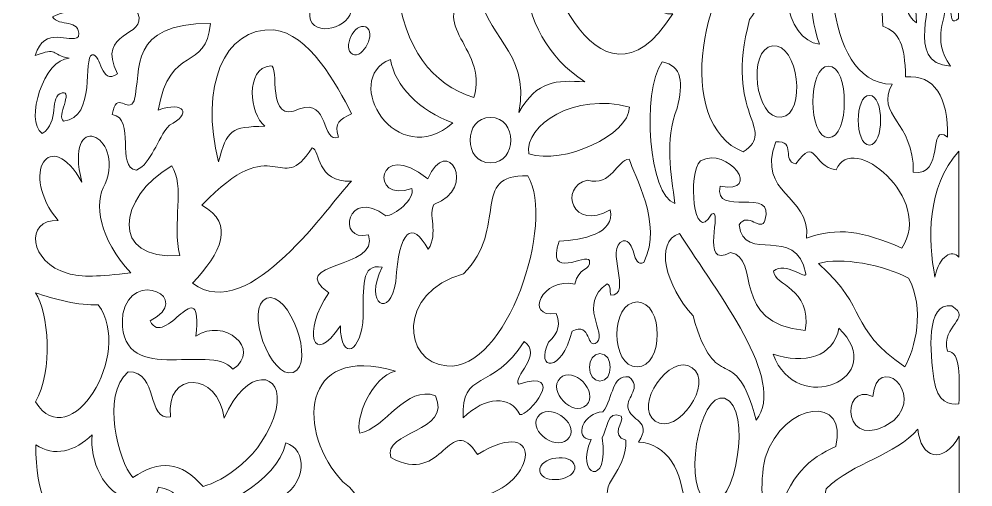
# Model space of a CAD drawing. Header units: centimetres. Extents: x -86 to 85, y -102 to 102.
# Drawn here: x 2.1 to 84.6, y -10.2 to 30.2 of the extents above; entities that cross this region are included whole.
import ezdxf

# ---------------------------------------------------------------- set-up
doc = ezdxf.new("R2010")
doc.units = ezdxf.units.CM
doc.header["$MEASUREMENT"] = 0
doc.layers.add('layer 1', color=7, linetype='Continuous')

msp = doc.modelspace()

# ---------------------------------------------------------------- linework, layer by layer
at = {"layer": 'layer 1', "color": 250, "lineweight": 9}
for points, knots in [([(50.28266, 53.80515), (55.2512, 54.17383), (56.05358, 44.41773), (54.3157, 41.37988), (54.3157, 41.37988), (52.8951, 36.48568), (56.39216, 30.33102), (58.63702, 30.69234), (58.63702, 30.69234), (52.07025, 20.25793), (46.4762, 36.24179), (46.8195, 39.38532), (46.8195, 39.38532), (47.65514, 40.15878), (48.71774, 36.00055), (50.93627, 36.58911), (50.93627, 36.58911), (50.78711, 42.96058), (47.47079, 49.06118), (50.28266, 53.80515)], [0, 0, 0, 0, 0.16666667, 0.16666667, 0.16666667, 0.16666667, 0.33333333, 0.33333333, 0.33333333, 0.33333333, 0.5, 0.5, 0.5, 0.5, 0.66666667, 0.66666667, 0.66666667, 0.66666667, 1, 1, 1, 1]), ([(83.33075, 46.34449), (83.33075, 46.34449), (83.35996, 30.28288), (83.35996, 30.28288), (83.35996, 30.28288), (82.28325, 29.30427), (83.01241, 32.08058), (82.2972, 32.1218), (82.2972, 32.1218), (82.37586, 30.18308), (80.93179, 28.65561), (82.65874, 26.16064), (82.65874, 26.16064), (78.54646, 26.41253), (81.55088, 32.17743), (80.4445, 32.51721), (80.4445, 32.51721), (79.65165, 32.49917), (79.59981, 31.44066), (79.70908, 29.9116), (79.70908, 29.9116), (76.48986, 32.46878), (82.46254, 38.57927), (80.55092, 40.39827), (80.55092, 40.39827), (79.89548, 40.57519), (78.64769, 37.98284), (78.23795, 35.26554), (78.23795, 35.26554), (75.15446, 39.01491), (80.03867, 41.52485), (80.07646, 44.07833), (80.07646, 44.07833), (78.80926, 48.99751), (82.76909, 48.874), (83.33075, 46.34449)], [0, 0, 0, 0, 0.1, 0.1, 0.1, 0.1, 0.2, 0.2, 0.2, 0.2, 0.3, 0.3, 0.3, 0.3, 0.4, 0.4, 0.4, 0.4, 0.5, 0.5, 0.5, 0.5, 0.6, 0.6, 0.6, 0.6, 0.7, 0.7, 0.7, 0.7, 0.8, 0.8, 0.8, 0.8, 1, 1, 1, 1]), ([(40.99021, 41.8584), (43.69675, 40.23318), (42.5874, 38.83219), (42.2251, 35.8321), (42.2251, 35.8321), (43.84297, 37.88792), (45.90128, 35.68771), (45.88993, 33.71455), (45.88993, 33.71455), (46.12605, 30.22537), (47.77014, 26.91998), (51.03833, 24.82569), (51.03833, 24.82569), (48.5634, 24.91912), (46.94971, 24.99586), (45.33231, 22.15032), (45.33231, 22.15032), (46.38079, 27.67506), (42.1693, 28.62521), (41.87041, 33.12092), (41.87041, 33.12092), (36.5499, 30.14111), (42.84986, 27.88213), (41.43871, 23.45081), (41.43871, 23.45081), (37.86628, 24.56887), (35.40892, 27.67451), (34.79892, 33.06972), (34.79892, 33.06972), (38.94549, 32.02169), (40.99495, 37.36208), (40.99021, 41.8584)], [0, 0, 0, 0, 0.11111111, 0.11111111, 0.11111111, 0.11111111, 0.22222222, 0.22222222, 0.22222222, 0.22222222, 0.33333333, 0.33333333, 0.33333333, 0.33333333, 0.44444444, 0.44444444, 0.44444444, 0.44444444, 0.55555556, 0.55555556, 0.55555556, 0.55555556, 0.66666667, 0.66666667, 0.66666667, 0.66666667, 0.77777778, 0.77777778, 0.77777778, 0.77777778, 1, 1, 1, 1]), ([(73.20265, 39.68712), (73.80401, 38.19214), (76.03939, 38.05881), (75.00676, 35.20214), (75.00676, 35.20214), (77.08097, 34.27321), (76.51356, 32.90853), (76.81762, 29.6375), (76.81762, 29.6375), (78.23505, 29.06212), (78.72271, 28.04206), (78.76569, 25.24332), (78.76569, 25.24332), (81.29485, 25.45339), (82.46666, 23.50563), (82.38555, 20.02651), (82.38555, 20.02651), (80.64681, 21.39322), (82.18193, 16.52645), (79.4408, 16.99494), (79.4408, 16.99494), (79.52544, 21.3888), (76.11805, 21.89394), (77.60328, 24.60342), (77.60328, 24.60342), (71.27129, 24.7006), (71.8982, 38.10932), (73.20265, 39.68712)], [0, 0, 0, 0, 0.125, 0.125, 0.125, 0.125, 0.25, 0.25, 0.25, 0.25, 0.375, 0.375, 0.375, 0.375, 0.5, 0.5, 0.5, 0.5, 0.625, 0.625, 0.625, 0.625, 0.75, 0.75, 0.75, 0.75, 1, 1, 1, 1]), ([(66.78745, 38.00878), (60.89776, 34.08232), (58.70769, 21.12504), (64.74068, 18.75241), (64.74068, 18.75241), (67.73075, 20.78165), (63.01422, 21.78816), (65.2837, 30.19762), (65.2837, 30.19762), (66.64351, 32.05994), (68.0413, 35.79568), (66.78745, 38.00878)], [0, 0, 0, 0, 0.25, 0.25, 0.25, 0.25, 0.5, 0.5, 0.5, 0.5, 1, 1, 1, 1]), ([(70.56637, 36.77002), (67.04632, 34.73188), (68.41857, 28.34931), (71.31703, 28.06398), (71.31703, 28.06398), (70.26138, 31.27926), (70.48688, 33.98609), (70.56637, 36.77002)], [0, 0, 0, 0, 0.33333333, 0.33333333, 0.33333333, 0.33333333, 1, 1, 1, 1]), ([(30.75371, 31.43964), (31.36173, 29.80939), (27.93419, 28.53098), (27.32609, 30.16125), (27.32609, 30.16125), (26.71803, 31.79152), (30.14569, 33.06993), (30.75371, 31.43964)], [0, 0, 0, 0, 0.33333333, 0.33333333, 0.33333333, 0.33333333, 1, 1, 1, 1]), ([(12.40304, 30.75141), (11.85613, 32.16158), (6.3903, 31.14112), (5.0306, 30.44771), (5.0306, 30.44771), (5.56848, 29.51013), (7.42579, 30.36699), (7.27753, 28.7433), (7.27753, 28.7433), (6.48621, 28.0118), (4.33959, 29.82795), (3.51833, 27.0833), (3.51833, 27.0833), (5.51008, 27.84587), (4.81525, 27.1635), (6.45073, 26.85401), (6.45073, 26.85401), (4.31318, 26.82589), (2.58174, 21.46507), (4.11091, 20.33006), (4.11091, 20.33006), (5.68936, 21.28997), (4.66537, 23.63603), (5.86495, 23.84853), (5.86495, 23.84853), (6.81858, 24.05958), (5.34814, 21.79522), (5.96407, 21.41966), (5.96407, 21.41966), (8.85424, 21.71412), (7.60367, 26.89422), (8.45244, 27.16209), (8.45244, 27.16209), (9.26963, 27.22319), (9.13762, 24.45168), (10.6299, 25.51551), (10.6299, 25.51551), (8.73027, 29.33293), (13.23752, 28.59979), (12.40304, 30.75141)], [0, 0, 0, 0, 0.09090909, 0.09090909, 0.09090909, 0.09090909, 0.18181818, 0.18181818, 0.18181818, 0.18181818, 0.27272727, 0.27272727, 0.27272727, 0.27272727, 0.36363636, 0.36363636, 0.36363636, 0.36363636, 0.45454545, 0.45454545, 0.45454545, 0.45454545, 0.54545455, 0.54545455, 0.54545455, 0.54545455, 0.63636364, 0.63636364, 0.63636364, 0.63636364, 0.72727273, 0.72727273, 0.72727273, 0.72727273, 0.81818182, 0.81818182, 0.81818182, 0.81818182, 1, 1, 1, 1]), ([(18.67657, 29.86776), (18.29933, 25.62415), (15.16222, 28.16853), (14.15693, 22.36905), (14.15693, 22.36905), (16.42856, 23.16446), (17.09895, 22.05807), (15.12426, 21.05253), (15.12426, 21.05253), (14.02283, 19.87982), (13.60425, 17.74412), (12.26586, 17.17622), (12.26586, 17.17622), (10.45286, 17.3885), (12.26492, 21.65098), (10.18339, 21.97513), (10.18339, 21.97513), (10.50286, 24.1879), (11.57679, 21.99602), (12.07235, 23.17078), (12.07235, 23.17078), (12.77708, 25.94431), (11.45497, 29.85099), (18.67657, 29.86776)], [0, 0, 0, 0, 0.14285714, 0.14285714, 0.14285714, 0.14285714, 0.28571429, 0.28571429, 0.28571429, 0.28571429, 0.42857143, 0.42857143, 0.42857143, 0.42857143, 0.57142857, 0.57142857, 0.57142857, 0.57142857, 0.71428571, 0.71428571, 0.71428571, 0.71428571, 1, 1, 1, 1]), ([(32.09798, 29.56021), (33.03956, 29.10096), (31.89361, 26.75083), (30.95194, 27.20991), (30.95194, 27.20991), (30.01034, 27.66917), (31.15631, 30.0193), (32.09798, 29.56021)], [0, 0, 0, 0, 0.33333333, 0.33333333, 0.33333333, 0.33333333, 1, 1, 1, 1]), ([(23.36434, 20.9699), (22.06733, 22.04885), (21.63114, 25.9517), (23.8724, 26.21002), (23.8724, 26.21002), (24.73272, 26.31859), (23.36434, 20.9699), (26.37822, 22.47634), (26.37822, 22.47634), (28.95085, 23.41184), (28.26593, 19.41089), (29.73601, 20.02063), (29.73601, 20.02063), (29.33097, 21.31944), (29.85841, 21.56034), (30.88034, 22.03083), (30.88034, 22.03083), (29.58095, 24.62124), (27.16894, 28.99331), (24.14804, 29.31724), (24.14804, 29.31724), (19.81923, 29.5433), (17.74539, 24.4114), (19.36809, 17.87614), (19.36809, 17.87614), (20.12176, 20.69586), (20.45131, 20.90658), (23.36434, 20.9699)], [0, 0, 0, 0, 0.125, 0.125, 0.125, 0.125, 0.25, 0.25, 0.25, 0.25, 0.375, 0.375, 0.375, 0.375, 0.5, 0.5, 0.5, 0.5, 0.625, 0.625, 0.625, 0.625, 0.75, 0.75, 0.75, 0.75, 1, 1, 1, 1]), ([(67.27152, 27.92174), (69.50387, 28.19367), (70.25463, 22.02955), (68.02229, 21.7577), (68.02229, 21.7577), (65.78995, 21.48577), (65.03915, 27.64988), (67.27152, 27.92174)], [0, 0, 0, 0, 0.33333333, 0.33333333, 0.33333333, 0.33333333, 1, 1, 1, 1]), ([(34.23034, 26.75064), (29.89181, 25.0317), (34.7512, 16.98238), (39.63975, 21.25229), (39.63975, 21.25229), (36.71534, 22.31583), (34.6249, 24.46358), (34.23034, 26.75064)], [0, 0, 0, 0, 0.33333333, 0.33333333, 0.33333333, 0.33333333, 1, 1, 1, 1]), ([(57.72782, 26.54648), (55.90866, 23.86225), (56.58648, 14.98713), (58.81013, 14.29213), (58.81013, 14.29213), (58.54792, 16.90125), (57.88154, 19.66345), (59.02923, 22.53491), (59.02923, 22.53491), (59.5601, 24.7391), (59.48843, 26.18145), (57.72782, 26.54648)], [0, 0, 0, 0, 0.25, 0.25, 0.25, 0.25, 0.5, 0.5, 0.5, 0.5, 1, 1, 1, 1]), ([(72.12217, 26.18316), (73.92768, 26.18316), (73.92767, 19.97354), (72.12217, 19.97354), (72.12217, 19.97354), (70.31665, 19.97354), (70.31663, 26.18316), (72.12217, 26.18316)], [0, 0, 0, 0, 0.33333333, 0.33333333, 0.33333333, 0.33333333, 1, 1, 1, 1]), ([(54.90638, 22.61839), (54.83735, 20.17768), (49.19454, 17.60211), (46.19433, 18.59121), (46.19433, 18.59121), (45.81833, 21.04571), (50.14303, 23.9414), (54.90638, 22.61839)], [0, 0, 0, 0, 0.33333333, 0.33333333, 0.33333333, 0.33333333, 1, 1, 1, 1]), ([(75.64617, 23.63985), (76.93665, 23.63985), (76.93664, 19.34285), (75.64617, 19.34285), (75.64617, 19.34285), (74.35569, 19.34285), (74.35568, 23.63985), (75.64617, 23.63985)], [0, 0, 0, 0, 0.33333333, 0.33333333, 0.33333333, 0.33333333, 1, 1, 1, 1]), ([(5.50805, 12.81099), (2.12719, 16.86891), (4.8042, 21.08256), (7.56397, 16.12388), (7.56397, 16.12388), (5.93083, 22.47267), (11.28366, 20.32252), (9.57569, 15.97214), (9.57569, 15.97214), (8.51759, 14.29745), (9.08684, 11.24065), (11.78353, 8.27038), (11.78353, 8.27038), (9.0364, 7.97844), (7.56742, 7.85201), (6.2958, 8.25115), (6.2958, 8.25115), (3.0801, 9.1025), (2.52006, 12.94859), (5.50805, 12.81099)], [0, 0, 0, 0, 0.16666667, 0.16666667, 0.16666667, 0.16666667, 0.33333333, 0.33333333, 0.33333333, 0.33333333, 0.5, 0.5, 0.5, 0.5, 0.66666667, 0.66666667, 0.66666667, 0.66666667, 1, 1, 1, 1]), ([(42.88202, 21.73394), (45.22906, 21.73394), (45.22903, 17.79443), (42.88202, 17.79443), (42.88202, 17.79443), (40.535, 17.79443), (40.53497, 21.73394), (42.88202, 21.73394)], [0, 0, 0, 0, 0.33333333, 0.33333333, 0.33333333, 0.33333333, 1, 1, 1, 1]), ([(17.12793, 7.3751), (19.57369, 10.0639), (20.858, 12.46232), (17.93211, 14.13486), (17.93211, 14.13486), (24.38387, 20.92191), (24.62586, 14.64139), (27.4608, 19.10629), (27.4608, 19.10629), (28.17698, 18.89707), (27.79795, 16.114), (30.86142, 16.20565), (30.86142, 16.20565), (28.98908, 14.36513), (22.06764, 3.71641), (17.12793, 7.3751)], [0, 0, 0, 0, 0.2, 0.2, 0.2, 0.2, 0.4, 0.4, 0.4, 0.4, 0.6, 0.6, 0.6, 0.6, 1, 1, 1, 1]), ([(67.54311, 19.62872), (69.39043, 19.75427), (68.00839, 17.87951), (69.28938, 17.72789), (69.28938, 17.72789), (71.07405, 20.17888), (70.67168, 17.51527), (72.7643, 17.191), (72.7643, 17.191), (74.11018, 20.64499), (81.28009, 14.63588), (78.4478, 10.43233), (78.4478, 10.43233), (74.98095, 11.8917), (72.94681, 12.26634), (70.21945, 11.28648), (70.21945, 11.28648), (70.52314, 15.17763), (65.87276, 14.96885), (67.54311, 19.62872)], [0, 0, 0, 0, 0.16666667, 0.16666667, 0.16666667, 0.16666667, 0.33333333, 0.33333333, 0.33333333, 0.33333333, 0.5, 0.5, 0.5, 0.5, 0.66666667, 0.66666667, 0.66666667, 0.66666667, 1, 1, 1, 1]), ([(38.00033, 14.20633), (41.80477, 15.59596), (39.16144, 20.3971), (37.45318, 16.41678), (37.45318, 16.41678), (33.06391, 20.05387), (32.33315, 14.21892), (36.09044, 15.58459), (36.09044, 15.58459), (36.39033, 14.65743), (34.6059, 13.2309), (33.82965, 13.21794), (33.82965, 13.21794), (30.47857, 15.80574), (29.52983, 10.85063), (32.33676, 11.57906), (32.33676, 11.57906), (33.40671, 8.54522), (25.11276, 9.29612), (28.90304, 6.54364), (28.90304, 6.54364), (26.60644, 3.20802), (27.49558, 0.02565), (29.90323, 3.70946), (29.90323, 3.70946), (29.93955, 0.48438), (31.74647, 1.41755), (31.88305, 4.49394), (31.88305, 4.49394), (31.92206, 6.95375), (31.63204, 9.14854), (33.524, 8.77274), (33.524, 8.77274), (31.88695, 5.51118), (34.22589, 4.26471), (34.70095, 7.54433), (34.70095, 7.54433), (34.97999, 11.98964), (36.07361, 12.88831), (37.50965, 10.32603), (37.50965, 10.32603), (38.40241, 11.69632), (37.45976, 13.43605), (38.00033, 14.20633)], [0, 0, 0, 0, 0.08333333, 0.08333333, 0.08333333, 0.08333333, 0.16666667, 0.16666667, 0.16666667, 0.16666667, 0.25, 0.25, 0.25, 0.25, 0.33333333, 0.33333333, 0.33333333, 0.33333333, 0.41666667, 0.41666667, 0.41666667, 0.41666667, 0.5, 0.5, 0.5, 0.5, 0.58333333, 0.58333333, 0.58333333, 0.58333333, 0.66666667, 0.66666667, 0.66666667, 0.66666667, 0.75, 0.75, 0.75, 0.75, 0.83333333, 0.83333333, 0.83333333, 0.83333333, 1, 1, 1, 1]), ([(61.05042, 17.96453), (59.89837, 17.02115), (60.44417, 10.53306), (61.9861, 13.34873), (61.9861, 13.34873), (63.08922, 14.06634), (60.8586, 8.5253), (63.64021, 10.03518), (63.64021, 10.03518), (66.34043, 9.54314), (63.51425, 3.86247), (70.10539, 3.30728), (70.10539, 3.30728), (70.64867, 7.01613), (67.39029, 7.17327), (67.36493, 8.42549), (67.36493, 8.42549), (68.35949, 9.30295), (70.2471, 7.63199), (70.14191, 8.19555), (70.14191, 8.19555), (69.31656, 12.61773), (64.77067, 8.95222), (64.39208, 12.45077), (64.39208, 12.45077), (65.13856, 13.62166), (66.27693, 11.77358), (66.61026, 12.8181), (66.61026, 12.8181), (67.59511, 15.90426), (62.07516, 12.97659), (62.75635, 15.778), (62.75635, 15.778), (66.47573, 15.06732), (63.41718, 19.28824), (61.05042, 17.96453)], [0, 0, 0, 0, 0.1, 0.1, 0.1, 0.1, 0.2, 0.2, 0.2, 0.2, 0.3, 0.3, 0.3, 0.3, 0.4, 0.4, 0.4, 0.4, 0.5, 0.5, 0.5, 0.5, 0.6, 0.6, 0.6, 0.6, 0.7, 0.7, 0.7, 0.7, 0.8, 0.8, 0.8, 0.8, 1, 1, 1, 1]), ([(83.36998, 18.81061), (83.36998, 18.81061), (83.37659, 9.63294), (83.37659, 9.63294), (83.37659, 9.63294), (82.82492, 10.35579), (81.67504, 9.76628), (81.30977, 7.91898), (81.30977, 7.91898), (80.71216, 11.14229), (80.56472, 15.67391), (83.36998, 18.81061)], [0, 0, 0, 0, 0.25, 0.25, 0.25, 0.25, 0.5, 0.5, 0.5, 0.5, 1, 1, 1, 1]), ([(15.32096, 17.53398), (10.6464, 14.817), (9.92888, 9.32058), (16.01691, 9.78279), (16.01691, 9.78279), (15.33741, 12.52691), (16.51243, 15.86347), (15.32096, 17.53398)], [0, 0, 0, 0, 0.33333333, 0.33333333, 0.33333333, 0.33333333, 1, 1, 1, 1]), ([(54.88394, 18.11997), (55.24324, 16.72405), (57.82082, 12.61906), (56.15097, 9.19219), (56.15097, 9.19219), (55.05489, 8.67843), (55.50319, 11.19828), (54.34938, 11.04474), (54.34938, 11.04474), (52.70109, 10.47084), (55.20575, 6.26353), (53.27666, 6.36247), (53.27666, 6.36247), (53.17625, 6.68888), (53.35984, 7.08396), (52.97545, 7.3417), (52.97545, 7.3417), (50.39756, 5.52538), (52.97956, 3.08824), (52.10328, 2.29552), (52.10328, 2.29552), (51.14408, 1.47575), (51.64385, 4.11955), (49.93297, 3.23145), (49.93297, 3.23145), (49.07027, -0.43727), (46.69458, -0.16646), (47.90548, 2.27667), (47.90548, 2.27667), (48.82887, 3.11716), (48.92626, 3.95441), (48.56575, 4.7545), (48.56575, 4.7545), (45.73643, 4.34273), (47.38628, 7.97244), (50.17568, 7.29905), (50.17568, 7.29905), (50.46088, 8.80756), (51.57698, 8.39029), (51.43757, 9.34499), (51.43757, 9.34499), (51.20724, 10.03723), (47.61885, 7.54683), (48.8265, 11.01989), (48.8265, 11.01989), (50.83901, 11.16498), (53.66177, 11.61476), (53.23772, 13.74832), (53.23772, 13.74832), (49.99738, 11.77481), (48.73799, 15.73545), (51.26708, 16.29399), (51.26708, 16.29399), (53.38484, 15.73906), (53.78455, 18.05167), (54.88394, 18.11997)], [0, 0, 0, 0, 0.06666667, 0.06666667, 0.06666667, 0.06666667, 0.13333333, 0.13333333, 0.13333333, 0.13333333, 0.2, 0.2, 0.2, 0.2, 0.26666667, 0.26666667, 0.26666667, 0.26666667, 0.33333333, 0.33333333, 0.33333333, 0.33333333, 0.4, 0.4, 0.4, 0.4, 0.46666667, 0.46666667, 0.46666667, 0.46666667, 0.53333333, 0.53333333, 0.53333333, 0.53333333, 0.6, 0.6, 0.6, 0.6, 0.66666667, 0.66666667, 0.66666667, 0.66666667, 0.73333333, 0.73333333, 0.73333333, 0.73333333, 0.8, 0.8, 0.8, 0.8, 0.86666667, 0.86666667, 0.86666667, 0.86666667, 1, 1, 1, 1]), ([(46.1052, 16.66476), (48.53706, 12.70401), (44.29953, -0.23664), (39.1213, 0.22362), (39.1213, 0.22362), (35.25317, 0.48715), (34.81316, 6.61817), (40.55416, 8.20299), (40.55416, 8.20299), (44.51797, 12.17715), (41.05729, 16.88381), (46.1052, 16.66476)], [0, 0, 0, 0, 0.25, 0.25, 0.25, 0.25, 0.5, 0.5, 0.5, 0.5, 1, 1, 1, 1]), ([(59.22095, 11.69794), (62.58846, 6.38473), (68.50871, -0.95658), (65.86194, -4.46601), (65.86194, -4.46601), (63.98617, 2.68698), (62.41359, -2.70218), (60.4042, 4.5502), (60.4042, 4.5502), (58.02976, 7.16668), (57.02966, 10.9386), (59.22095, 11.69794)], [0, 0, 0, 0, 0.25, 0.25, 0.25, 0.25, 0.5, 0.5, 0.5, 0.5, 1, 1, 1, 1]), ([(71.25765, 9.07975), (73.07124, 9.71429), (76.98433, 8.9324), (79.03592, 7.83289), (79.03592, 7.83289), (80.44329, 5.1708), (79.62364, 1.72545), (78.69456, 0.13442), (78.69456, 0.13442), (73.67261, 3.6895), (75.70683, 5.0583), (71.25765, 9.07975)], [0, 0, 0, 0, 0.25, 0.25, 0.25, 0.25, 0.5, 0.5, 0.5, 0.5, 1, 1, 1, 1]), ([(17.41304, 2.81334), (19.82715, 4.45786), (23.17014, 1.66784), (20.62105, -0.06304), (20.62105, -0.06304), (18.654, 2.37001), (10.48283, -1.8791), (11.09013, 4.73814), (11.09013, 4.73814), (11.91537, 8.68642), (17.26146, 6.09976), (13.47205, 4.12998), (13.47205, 4.12998), (14.65462, 1.50861), (18.05285, 8.79259), (17.41304, 2.81334)], [0, 0, 0, 0, 0.2, 0.2, 0.2, 0.2, 0.4, 0.4, 0.4, 0.4, 0.6, 0.6, 0.6, 0.6, 1, 1, 1, 1]), ([(23.5355, 6.08393), (25.49112, 6.78294), (27.78343, 0.37031), (25.82796, -0.32865), (25.82796, -0.32865), (23.87248, -1.02774), (21.58005, 5.38483), (23.5355, 6.08393)], [0, 0, 0, 0, 0.33333333, 0.33333333, 0.33333333, 0.33333333, 1, 1, 1, 1]), ([(3.53327, 6.56225), (4.68153, 4.90961), (5.10968, -0.232), (3.54007, -2.88062), (3.54007, -2.88062), (6.5424, -7.64812), (12.07598, 1.26711), (8.97465, 5.5277), (8.97465, 5.5277), (7.34545, 5.43191), (5.10798, 6.00445), (3.53327, 6.56225)], [0, 0, 0, 0, 0.25, 0.25, 0.25, 0.25, 0.5, 0.5, 0.5, 0.5, 1, 1, 1, 1]), ([(55.55965, 5.76405), (57.88805, 5.76405), (57.88803, 0.15036), (55.55965, 0.15036), (55.55965, 0.15036), (53.23126, 0.15036), (53.23124, 5.76405), (55.55965, 5.76405)], [0, 0, 0, 0, 0.33333333, 0.33333333, 0.33333333, 0.33333333, 1, 1, 1, 1]), ([(82.77639, 5.42239), (84.59498, 4.24832), (81.80578, 3.81529), (82.39739, 1.50759), (82.39739, 1.50759), (83.56772, 1.49131), (83.41062, -0.81096), (83.38573, -3.06128), (83.38573, -3.06128), (82.62906, -3.12226), (81.46255, -3.01249), (81.2182, -0.88763), (81.2182, -0.88763), (80.91124, 1.36194), (80.4753, 5.76511), (82.77639, 5.42239)], [0, 0, 0, 0, 0.2, 0.2, 0.2, 0.2, 0.4, 0.4, 0.4, 0.4, 0.6, 0.6, 0.6, 0.6, 1, 1, 1, 1]), ([(73.00737, 3.5048), (77.42611, -0.80857), (69.34388, -4.28109), (67.31716, 1.237), (67.31716, 1.237), (69.97474, 0.347), (72.58614, 1.0096), (73.00737, 3.5048)], [0, 0, 0, 0, 0.33333333, 0.33333333, 0.33333333, 0.33333333, 1, 1, 1, 1]), ([(34.66812, -0.23266), (32.62873, -0.68407), (31.14482, -4.392), (31.59466, -5.60567), (31.59466, -5.60567), (33.79428, -5.16039), (35.61861, -1.39223), (38.11909, -2.35879), (38.11909, -2.35879), (39.60079, -5.52939), (33.51258, -5.40019), (34.26832, -7.70959), (34.26832, -7.70959), (38.86018, -10.25852), (39.27887, -3.59851), (41.77033, -7.44202), (41.77033, -7.44202), (47.7511, -3.7451), (46.9584, -10.53039), (41.18506, -11.26177), (41.18506, -11.26177), (40.35669, -11.01897), (35.12708, -10.69011), (35.61401, -15.53311), (35.61401, -15.53311), (36.76705, -21.09459), (29.28917, -23.92968), (26.8488, -20.24937), (26.8488, -20.24937), (20.35608, -23.74562), (24.44924, -12.59953), (29.35928, -12.92316), (29.35928, -12.92316), (31.18769, -13.64369), (28.42736, -16.51134), (29.28729, -17.66646), (29.28729, -17.66646), (32.36338, -18.51301), (33.45209, -12.05229), (30.11803, -9.80288), (30.11803, -9.80288), (26.16407, -5.63461), (26.35914, 2.23838), (34.66812, -0.23266)], [0, 0, 0, 0, 0.08333333, 0.08333333, 0.08333333, 0.08333333, 0.16666667, 0.16666667, 0.16666667, 0.16666667, 0.25, 0.25, 0.25, 0.25, 0.33333333, 0.33333333, 0.33333333, 0.33333333, 0.41666667, 0.41666667, 0.41666667, 0.41666667, 0.5, 0.5, 0.5, 0.5, 0.58333333, 0.58333333, 0.58333333, 0.58333333, 0.66666667, 0.66666667, 0.66666667, 0.66666667, 0.75, 0.75, 0.75, 0.75, 0.83333333, 0.83333333, 0.83333333, 0.83333333, 1, 1, 1, 1]), ([(40.53423, -4.25155), (40.27335, -0.11344), (43.08344, -2.00766), (45.79836, 2.34096), (45.79836, 2.34096), (47.4493, 1.21812), (44.76578, -0.77522), (45.33142, -1.35), (45.33142, -1.35), (49.59701, 0.03038), (46.15692, -4.17062), (45.41584, -3.97753), (45.41584, -3.97753), (44.6208, -2.33777), (42.47724, -2.36632), (40.53423, -4.25155)], [0, 0, 0, 0, 0.2, 0.2, 0.2, 0.2, 0.4, 0.4, 0.4, 0.4, 0.6, 0.6, 0.6, 0.6, 1, 1, 1, 1]), ([(52.34737, 1.30216), (53.538, 1.30216), (53.53799, -1.08821), (52.34737, -1.08821), (52.34737, -1.08821), (51.15672, -1.08821), (51.15672, 1.30216), (52.34737, 1.30216)], [0, 0, 0, 0, 0.33333333, 0.33333333, 0.33333333, 0.33333333, 1, 1, 1, 1]), ([(60.31077, 0.07646), (62.22983, -1.24206), (59.05121, -5.86896), (57.13196, -4.55058), (57.13196, -4.55058), (55.21294, -3.23207), (58.39155, 1.39483), (60.31077, 0.07646)], [0, 0, 0, 0, 0.33333333, 0.33333333, 0.33333333, 0.33333333, 1, 1, 1, 1]), ([(75.94091, -2.41413), (76.29841, 1.41394), (80.45112, -2.02926), (77.74946, -4.48517), (77.74946, -4.48517), (73.30625, -7.70333), (73.04534, -1.07344), (75.94091, -2.41413)], [0, 0, 0, 0, 0.33333333, 0.33333333, 0.33333333, 0.33333333, 1, 1, 1, 1]), ([(19.86616, -4.29485), (21.76974, 0.19222), (25.08914, -0.14688), (24.36168, -3.549), (24.36168, -3.549), (23.23202, -7.73568), (19.6881, -9.7451), (18.04118, -10.21112), (18.04118, -10.21112), (16.12655, -8.01758), (14.26298, -7.86894), (11.95602, -9.44195), (11.95602, -9.44195), (10.69633, -7.91428), (9.20523, -2.41229), (11.54917, -0.27312), (11.54917, -0.27312), (14.24021, -0.27761), (13.14137, -4.61341), (15.22965, -4.16945), (15.22965, -4.16945), (14.73725, -0.1615), (19.34303, -0.21174), (19.86616, -4.29485)], [0, 0, 0, 0, 0.14285714, 0.14285714, 0.14285714, 0.14285714, 0.28571429, 0.28571429, 0.28571429, 0.28571429, 0.42857143, 0.42857143, 0.42857143, 0.42857143, 0.57142857, 0.57142857, 0.57142857, 0.57142857, 0.71428571, 0.71428571, 0.71428571, 0.71428571, 1, 1, 1, 1]), ([(51.17395, -3.15741), (50.04137, -4.26526), (47.76401, -1.93718), (48.89669, -0.82925), (48.89669, -0.82925), (50.02941, 0.27865), (52.30668, -2.04953), (51.17395, -3.15741)], [0, 0, 0, 0, 0.33333333, 0.33333333, 0.33333333, 0.33333333, 1, 1, 1, 1]), ([(54.76841, -3.33224), (54.6142, -2.51714), (56.01624, -1.59659), (54.85013, -0.72155), (54.85013, -0.72155), (53.3334, -0.5492), (53.56135, -2.43323), (52.58962, -3.75996), (52.58962, -3.75996), (50.96648, -3.72885), (49.98845, -6.09328), (51.59941, -6.13944), (51.59941, -6.13944), (50.08157, -9.31138), (53.24681, -10.37854), (52.53159, -5.98724), (52.53159, -5.98724), (52.99782, -5.32721), (52.93614, -3.49313), (54.18701, -4.12316), (54.18701, -4.12316), (54.46796, -4.60921), (53.17947, -5.78613), (54.59612, -6.20971), (54.59612, -6.20971), (54.67899, -9.11704), (52.0277, -9.86475), (53.34042, -11.85037), (53.34042, -11.85037), (56.6111, -14.09366), (56.34304, -15.8207), (56.48979, -19.378), (56.48979, -19.378), (60.93042, -16.49391), (60.71333, -6.52917), (55.67209, -6.36272), (55.67209, -6.36272), (56.9402, -4.50432), (54.93832, -4.55973), (54.76841, -3.33224)], [0, 0, 0, 0, 0.09090909, 0.09090909, 0.09090909, 0.09090909, 0.18181818, 0.18181818, 0.18181818, 0.18181818, 0.27272727, 0.27272727, 0.27272727, 0.27272727, 0.36363636, 0.36363636, 0.36363636, 0.36363636, 0.45454545, 0.45454545, 0.45454545, 0.45454545, 0.54545455, 0.54545455, 0.54545455, 0.54545455, 0.63636364, 0.63636364, 0.63636364, 0.63636364, 0.72727273, 0.72727273, 0.72727273, 0.72727273, 0.81818182, 0.81818182, 0.81818182, 0.81818182, 1, 1, 1, 1]), ([(63.12862, -2.57597), (65.55086, -3.34436), (64.06956, -12.31305), (61.79845, -11.59267), (61.79845, -11.59267), (59.3762, -10.82426), (60.85749, -1.85558), (63.12862, -2.57597)], [0, 0, 0, 0, 0.33333333, 0.33333333, 0.33333333, 0.33333333, 1, 1, 1, 1]), ([(72.72976, -6.75158), (73.9, -2.33522), (68.26201, -2.73267), (66.63069, -7.72647), (66.63069, -7.72647), (66.12497, -10.02658), (66.27158, -12.83217), (67.48189, -13.37176), (67.48189, -13.37176), (68.76825, -9.0997), (70.47741, -7.77938), (72.72976, -6.75158)], [0, 0, 0, 0, 0.25, 0.25, 0.25, 0.25, 0.5, 0.5, 0.5, 0.5, 1, 1, 1, 1]), ([(49.69809, -5.9596), (48.83621, -7.28895), (46.10354, -5.51725), (46.96554, -4.1878), (46.96554, -4.1878), (47.82759, -2.85836), (50.56019, -4.63018), (49.69809, -5.9596)], [0, 0, 0, 0, 0.33333333, 0.33333333, 0.33333333, 0.33333333, 1, 1, 1, 1]), ([(8.44662, -5.74329), (8.23957, -7.94819), (9.35594, -10.75455), (11.76652, -11.38248), (11.76652, -11.38248), (8.42538, -15.27914), (3.57344, -15.34809), (3.56713, -6.59327), (3.56713, -6.59327), (5.15999, -7.69029), (6.96906, -7.162), (8.44662, -5.74329)], [0, 0, 0, 0, 0.25, 0.25, 0.25, 0.25, 0.5, 0.5, 0.5, 0.5, 1, 1, 1, 1]), ([(83.41195, -5.85031), (83.41195, -5.85031), (83.41755, -13.62418), (83.41755, -13.62418), (83.41755, -13.62418), (80.19979, -19.05035), (71.14137, -13.60223), (71.89379, -10.3957), (71.89379, -10.3957), (74.3409, -8.06098), (77.87409, -7.55104), (79.83797, -5.23417), (79.83797, -5.23417), (80.06017, -7.76222), (81.99257, -8.36819), (83.41195, -5.85031)], [0, 0, 0, 0, 0.2, 0.2, 0.2, 0.2, 0.4, 0.4, 0.4, 0.4, 0.6, 0.6, 0.6, 0.6, 1, 1, 1, 1]), ([(25.19229, -6.43529), (26.97403, -6.94373), (27.2448, -9.97061), (24.31928, -11.43969), (24.31928, -11.43969), (25.8152, -16.10146), (21.45906, -12.15102), (18.52173, -15.41923), (18.52173, -15.41923), (18.19863, -18.13535), (15.16632, -15.43955), (14.60375, -17.09426), (14.60375, -17.09426), (15.04557, -18.04643), (15.8161, -18.24821), (15.81925, -20.05332), (15.81925, -20.05332), (13.87316, -20.42065), (13.70416, -17.1736), (10.41819, -17.21537), (10.41819, -17.21537), (10.51387, -14.32208), (12.90328, -15.06761), (14.16944, -10.25878), (14.16944, -10.25878), (17.25565, -10.85627), (14.79021, -12.48368), (15.98109, -13.68), (15.98109, -13.68), (19.46564, -11.92971), (24.35767, -9.96947), (25.19229, -6.43529)], [0, 0, 0, 0, 0.11111111, 0.11111111, 0.11111111, 0.11111111, 0.22222222, 0.22222222, 0.22222222, 0.22222222, 0.33333333, 0.33333333, 0.33333333, 0.33333333, 0.44444444, 0.44444444, 0.44444444, 0.44444444, 0.55555556, 0.55555556, 0.55555556, 0.55555556, 0.66666667, 0.66666667, 0.66666667, 0.66666667, 0.77777778, 0.77777778, 0.77777778, 0.77777778, 1, 1, 1, 1]), ([(47.15647, -8.87468), (46.98629, -7.6419), (49.99704, -7.22618), (50.16731, -8.45886), (50.16731, -8.45886), (50.33749, -9.69163), (47.32671, -10.10733), (47.15647, -8.87468)], [0, 0, 0, 0, 0.33333333, 0.33333333, 0.33333333, 0.33333333, 1, 1, 1, 1])]:
    msp.add_open_spline(points, degree=3, knots=knots, dxfattribs=at)

doc.saveas('drawing.dxf')
